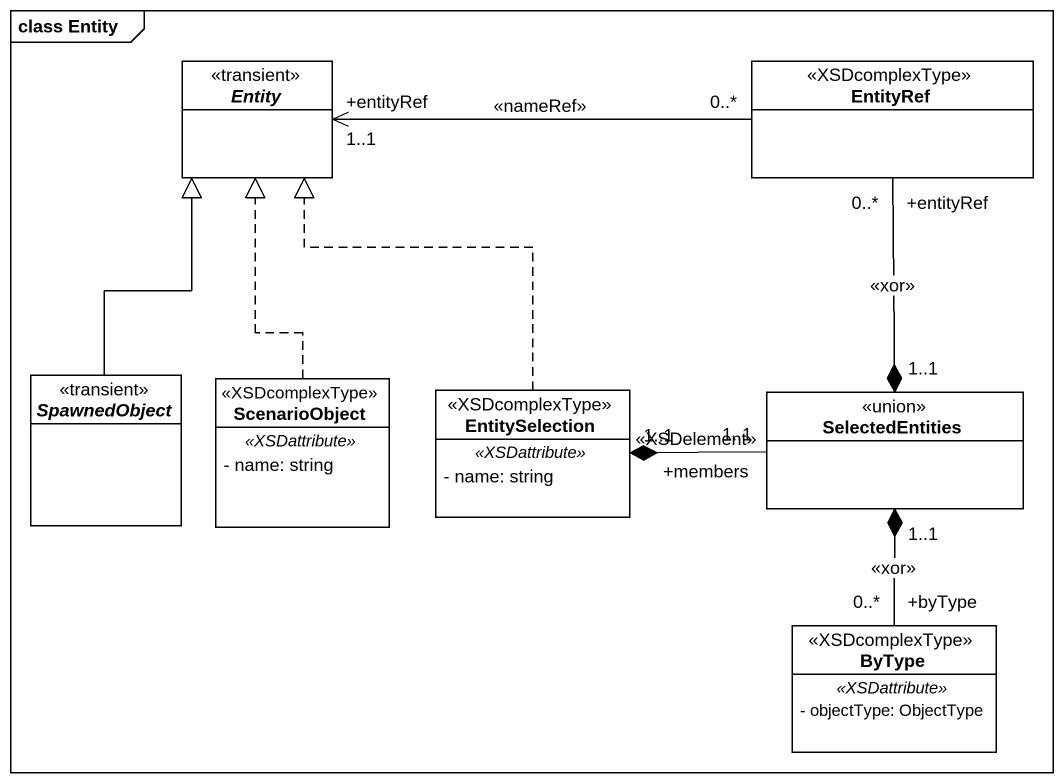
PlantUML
@startuml
mainframe class Entity
hide circle
hide empty members
skinparam classAttributeIconSize 0
interface "Entity" as Entity_ <<transient>>
class EntityRef <<XSDcomplexType>>
interface SpawnedObject <<transient>>
class ScenarioObject <<XSDcomplexType>> {
  .. <<XSDattribute>> ..
  - name: string
}
class EntitySelection <<XSDcomplexType>> {
  .. <<XSDattribute>> ..
  - name: string
}
class SelectedEntities <<union>>
class ByType <<XSDcomplexType>> {
  .. <<XSDattribute>> ..
  - objectType: ObjectType
}
EntityRef "0..*" -left-> "+entityRef\n1..1" Entity_ : <<nameRef>>
SpawnedObject -up-|> Entity_
ScenarioObject .up.|> Entity_
EntitySelection .up.|> Entity_
EntitySelection "1..1" *-right- "+members\n1..1" SelectedEntities : <<XSDelement>>
SelectedEntities "1..1" *-up- "+entityRef\n0..*" EntityRef : <<xor>>
SelectedEntities "1..1" *-- "+byType\n0..*" ByType : <<xor>>
@enduml
